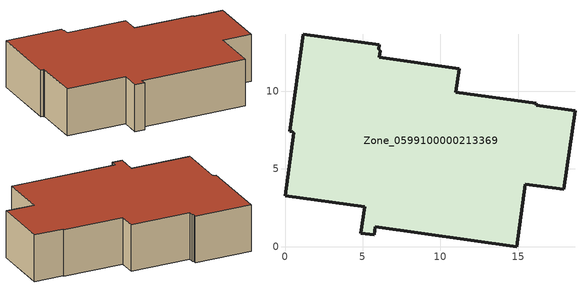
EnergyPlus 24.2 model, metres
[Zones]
Zone_0599100000213369
 floor ground (C_G): 6.11,12.61 6.05,12.2 11.21,11.46 10.98,9.95 16.17,9.22 16.15,9.1 18.66,8.74 17.95,3.68 15.46,4.03 14.9,0 5.82,1.27 5.75,0.76 4.89,0.88 5.12,2.56 0,3.28 0.57,7.33 0.49,7.34 0.49,7.39 0.31,7.44 1.18,13.66 6.07,12.98 6.04,12.69 z0
 wall outside (C_F): 10.98,9.95 11.21,11.46 6.05,12.2 6.11,12.61 6.04,12.69 6.07,12.98 1.18,13.66 0.31,7.44 0.49,7.39 0.49,7.34 0.57,7.33 0,3.28 5.12,2.56 4.89,0.88 5.75,0.76 5.82,1.27 14.9,0 15.46,4.03 17.95,3.68 18.66,8.74 16.15,9.1 16.17,9.22 10.98,9.95 z0:4.07
 roof outside (C_R): 6.05,12.2 6.11,12.61 6.04,12.69 6.07,12.98 1.18,13.66 0.31,7.44 0.49,7.39 0.49,7.34 0.57,7.33 0,3.28 5.12,2.56 4.89,0.88 5.75,0.76 5.82,1.27 14.9,0 15.46,4.03 17.95,3.68 18.66,8.74 16.15,9.1 16.17,9.22 10.98,9.95 11.21,11.46 z4.07
[BUILDING]
Pand.0599100000213369: North Axis=0; Terrain=City; Loads Convergence Tolerance Value=0.04; Temperature Convergence Tolerance Value=0.4; Solar Distribution=FullExterior; Maximum Number of Warmup Days=25; Minimum Number of Warmup Days=1
[Site:Location]
Rotterdam.The.Hague.AP_ZH_NLD Design_Conditions: Latitude=51.96; Longitude=4.45; Time Zone=1; Elevation=-4.5
[SITE:GROUNDTEMPERATURE:BUILDINGSURFACE]
18, 18, 18, 18, 18, 18, 18, 18, 18, 18, 18, 18
[MATERIAL] Thermal Absorptance=0.9; Solar Absorptance=0.7; Visible Absorptance=0.7
Name | Roughness | Thickness | Conductivity | Density | Specific Heat
G.D.1965 | MediumSmooth | 0.15 | 1 | 540 | 1210
F.D.1965 | Rough | 0.3 | 0.857143 | 1920 | 840
R.D.1965 | MediumRough | 0.2 | 0.08 | 1500 | 1000
[CONSTRUCTION]
C_G: G.D.1965
C_F: F.D.1965
C_R: R.D.1965
[ZONE]
Zone_0599100000213369: Type=1; Multiplier=1; Ceiling Height=Autocalculate; Volume=Autocalculate; Floor Area=autocalculate; Part of Total Floor Area=Yes
[ZONEINFILTRATION:DESIGNFLOWRATE]
Infil_Zone_0599100000213369: Zone or ZoneList or Space or SpaceList=Zone_0599100000213369; Schedule=AlwaysOn; Design Flow Rate Calculation Method=Flow/Area; Flow Rate per Floor Area=0.0042; Constant Term Coefficient=1; Temperature Term Coefficient=0; Velocity Term Coefficient=0; Velocity Squared Term Coefficient=0
[HVACTEMPLATE:ZONE:IDEALLOADSAIRSYSTEM]
Zone_0599100000213369: Maximum Heating Supply Air Temperature=50; Minimum Cooling Supply Air Temperature=13; Maximum Heating Supply Air Humidity Ratio=0.0156; Minimum Cooling Supply Air Humidity Ratio=0.0077; Heating Limit=NoLimit; Cooling Limit=NoLimit; Dehumidification Control Type=ConstantSensibleHeatRatio; Cooling Sensible Heat Ratio=0.7; Dehumidification Setpoint=60; Humidification Control Type=None; Humidification Setpoint=30; Outdoor Air Method=None; Outdoor Air Flow Rate per Person=0.00944; Outdoor Air Flow Rate per Zone Floor Area=0; Outdoor Air Flow Rate per Zone=0; Demand Controlled Ventilation Type=None; Outdoor Air Economizer Type=NoEconomizer; Heat Recovery Type=None; Sensible Heat Recovery Effectiveness=0.7; Latent Heat Recovery Effectiveness=0.65
[ZONECONTROL:THERMOSTAT]
ThermostatControl_Zone_0599100000213369: Zone or ZoneList=Zone_0599100000213369; Control Type Schedule=DualSetpointControlType; Control 1=Thermostat_Zone_0599100000213369; Temperature Difference Between Cutout And Setpoint=0
[THERMOSTATSETPOINT:DUALSETPOINT]
Thermostat_Zone_0599100000213369: Heating Setpoint Temperature Schedule=HeatingSetpoint_Zone_0599100000213369; Cooling Setpoint Temperature Schedule=CoolingSetpoint_Zone_0599100000213369
[SCHEDULE:COMPACT]
HeatingSetpoint_Zone_0599100000213369: Through: 12/31, For: AllDays, Until: 24:00, 21
CoolingSetpoint_Zone_0599100000213369: Through: 12/31, For: AllDays, Until: 24:00, 24
DualSetpointControlType: Through: 12/31, For: AllDays, Until: 24:00, 4
AlwaysOn: Through: 12/31, For: AllDays, Until: 24:00, 1
